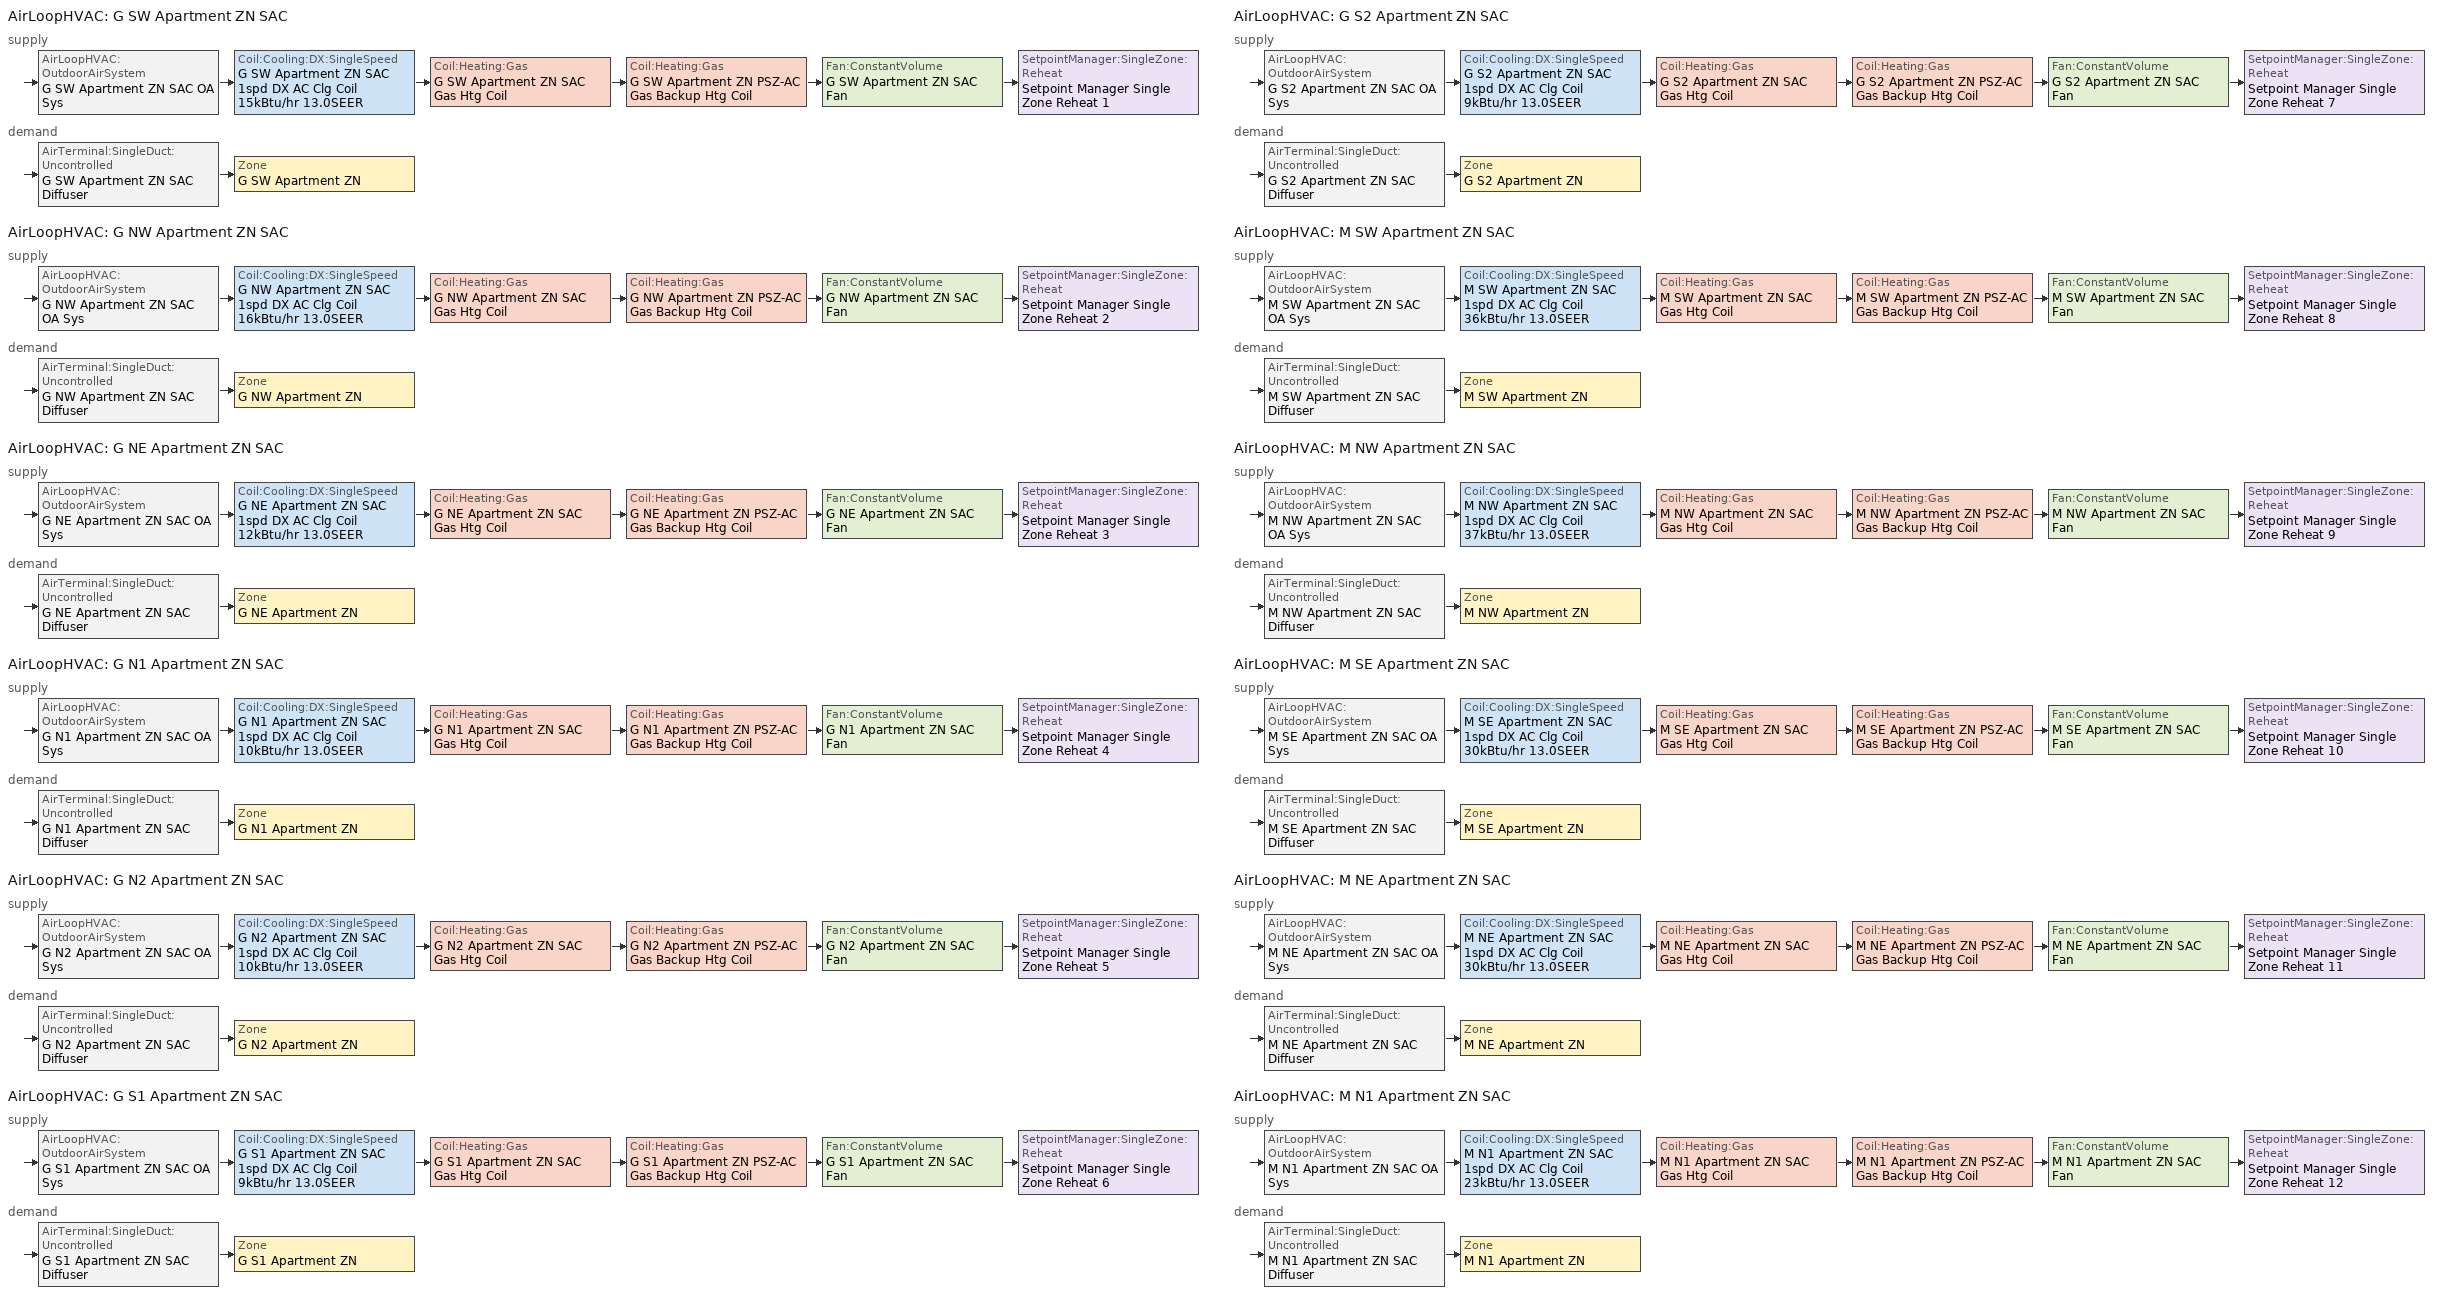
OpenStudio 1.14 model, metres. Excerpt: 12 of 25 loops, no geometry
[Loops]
AirLoopHVAC 'G SW Apartment ZN SAC'
 supply: AirLoopHVAC:OutdoorAirSystem 'G SW Apartment ZN SAC OA Sys' > Coil:Cooling:DX:SingleSpeed 'G SW Apartment ZN SAC 1spd DX AC Clg Coil 15kBtu/hr 13.0SEER' > Coil:Heating:Gas 'G SW Apartment ZN SAC Gas Htg Coil' > Coil:Heating:Gas 'G SW Apartment ZN PSZ-AC Gas Backup Htg Coil' > Fan:ConstantVolume 'G SW Apartment ZN SAC Fan' > SetpointManager:SingleZone:Reheat 'Setpoint Manager Single Zone Reheat 1'
 demand: AirTerminal:SingleDuct:Uncontrolled 'G SW Apartment ZN SAC Diffuser' > Zone 'G SW Apartment ZN'
AirLoopHVAC 'G NW Apartment ZN SAC'
 supply: AirLoopHVAC:OutdoorAirSystem 'G NW Apartment ZN SAC OA Sys' > Coil:Cooling:DX:SingleSpeed 'G NW Apartment ZN SAC 1spd DX AC Clg Coil 16kBtu/hr 13.0SEER' > Coil:Heating:Gas 'G NW Apartment ZN SAC Gas Htg Coil' > Coil:Heating:Gas 'G NW Apartment ZN PSZ-AC Gas Backup Htg Coil' > Fan:ConstantVolume 'G NW Apartment ZN SAC Fan' > SetpointManager:SingleZone:Reheat 'Setpoint Manager Single Zone Reheat 2'
 demand: AirTerminal:SingleDuct:Uncontrolled 'G NW Apartment ZN SAC Diffuser' > Zone 'G NW Apartment ZN'
AirLoopHVAC 'G NE Apartment ZN SAC'
 supply: AirLoopHVAC:OutdoorAirSystem 'G NE Apartment ZN SAC OA Sys' > Coil:Cooling:DX:SingleSpeed 'G NE Apartment ZN SAC 1spd DX AC Clg Coil 12kBtu/hr 13.0SEER' > Coil:Heating:Gas 'G NE Apartment ZN SAC Gas Htg Coil' > Coil:Heating:Gas 'G NE Apartment ZN PSZ-AC Gas Backup Htg Coil' > Fan:ConstantVolume 'G NE Apartment ZN SAC Fan' > SetpointManager:SingleZone:Reheat 'Setpoint Manager Single Zone Reheat 3'
 demand: AirTerminal:SingleDuct:Uncontrolled 'G NE Apartment ZN SAC Diffuser' > Zone 'G NE Apartment ZN'
AirLoopHVAC 'G N1 Apartment ZN SAC'
 supply: AirLoopHVAC:OutdoorAirSystem 'G N1 Apartment ZN SAC OA Sys' > Coil:Cooling:DX:SingleSpeed 'G N1 Apartment ZN SAC 1spd DX AC Clg Coil 10kBtu/hr 13.0SEER' > Coil:Heating:Gas 'G N1 Apartment ZN SAC Gas Htg Coil' > Coil:Heating:Gas 'G N1 Apartment ZN PSZ-AC Gas Backup Htg Coil' > Fan:ConstantVolume 'G N1 Apartment ZN SAC Fan' > SetpointManager:SingleZone:Reheat 'Setpoint Manager Single Zone Reheat 4'
 demand: AirTerminal:SingleDuct:Uncontrolled 'G N1 Apartment ZN SAC Diffuser' > Zone 'G N1 Apartment ZN'
AirLoopHVAC 'G N2 Apartment ZN SAC'
 supply: AirLoopHVAC:OutdoorAirSystem 'G N2 Apartment ZN SAC OA Sys' > Coil:Cooling:DX:SingleSpeed 'G N2 Apartment ZN SAC 1spd DX AC Clg Coil 10kBtu/hr 13.0SEER' > Coil:Heating:Gas 'G N2 Apartment ZN SAC Gas Htg Coil' > Coil:Heating:Gas 'G N2 Apartment ZN PSZ-AC Gas Backup Htg Coil' > Fan:ConstantVolume 'G N2 Apartment ZN SAC Fan' > SetpointManager:SingleZone:Reheat 'Setpoint Manager Single Zone Reheat 5'
 demand: AirTerminal:SingleDuct:Uncontrolled 'G N2 Apartment ZN SAC Diffuser' > Zone 'G N2 Apartment ZN'
AirLoopHVAC 'G S1 Apartment ZN SAC'
 supply: AirLoopHVAC:OutdoorAirSystem 'G S1 Apartment ZN SAC OA Sys' > Coil:Cooling:DX:SingleSpeed 'G S1 Apartment ZN SAC 1spd DX AC Clg Coil 9kBtu/hr 13.0SEER' > Coil:Heating:Gas 'G S1 Apartment ZN SAC Gas Htg Coil' > Coil:Heating:Gas 'G S1 Apartment ZN PSZ-AC Gas Backup Htg Coil' > Fan:ConstantVolume 'G S1 Apartment ZN SAC Fan' > SetpointManager:SingleZone:Reheat 'Setpoint Manager Single Zone Reheat 6'
 demand: AirTerminal:SingleDuct:Uncontrolled 'G S1 Apartment ZN SAC Diffuser' > Zone 'G S1 Apartment ZN'
AirLoopHVAC 'G S2 Apartment ZN SAC'
 supply: AirLoopHVAC:OutdoorAirSystem 'G S2 Apartment ZN SAC OA Sys' > Coil:Cooling:DX:SingleSpeed 'G S2 Apartment ZN SAC 1spd DX AC Clg Coil 9kBtu/hr 13.0SEER' > Coil:Heating:Gas 'G S2 Apartment ZN SAC Gas Htg Coil' > Coil:Heating:Gas 'G S2 Apartment ZN PSZ-AC Gas Backup Htg Coil' > Fan:ConstantVolume 'G S2 Apartment ZN SAC Fan' > SetpointManager:SingleZone:Reheat 'Setpoint Manager Single Zone Reheat 7'
 demand: AirTerminal:SingleDuct:Uncontrolled 'G S2 Apartment ZN SAC Diffuser' > Zone 'G S2 Apartment ZN'
AirLoopHVAC 'M SW Apartment ZN SAC'
 supply: AirLoopHVAC:OutdoorAirSystem 'M SW Apartment ZN SAC OA Sys' > Coil:Cooling:DX:SingleSpeed 'M SW Apartment ZN SAC 1spd DX AC Clg Coil 36kBtu/hr 13.0SEER' > Coil:Heating:Gas 'M SW Apartment ZN SAC Gas Htg Coil' > Coil:Heating:Gas 'M SW Apartment ZN PSZ-AC Gas Backup Htg Coil' > Fan:ConstantVolume 'M SW Apartment ZN SAC Fan' > SetpointManager:SingleZone:Reheat 'Setpoint Manager Single Zone Reheat 8'
 demand: AirTerminal:SingleDuct:Uncontrolled 'M SW Apartment ZN SAC Diffuser' > Zone 'M SW Apartment ZN'
AirLoopHVAC 'M NW Apartment ZN SAC'
 supply: AirLoopHVAC:OutdoorAirSystem 'M NW Apartment ZN SAC OA Sys' > Coil:Cooling:DX:SingleSpeed 'M NW Apartment ZN SAC 1spd DX AC Clg Coil 37kBtu/hr 13.0SEER' > Coil:Heating:Gas 'M NW Apartment ZN SAC Gas Htg Coil' > Coil:Heating:Gas 'M NW Apartment ZN PSZ-AC Gas Backup Htg Coil' > Fan:ConstantVolume 'M NW Apartment ZN SAC Fan' > SetpointManager:SingleZone:Reheat 'Setpoint Manager Single Zone Reheat 9'
 demand: AirTerminal:SingleDuct:Uncontrolled 'M NW Apartment ZN SAC Diffuser' > Zone 'M NW Apartment ZN'
AirLoopHVAC 'M SE Apartment ZN SAC'
 supply: AirLoopHVAC:OutdoorAirSystem 'M SE Apartment ZN SAC OA Sys' > Coil:Cooling:DX:SingleSpeed 'M SE Apartment ZN SAC 1spd DX AC Clg Coil 30kBtu/hr 13.0SEER' > Coil:Heating:Gas 'M SE Apartment ZN SAC Gas Htg Coil' > Coil:Heating:Gas 'M SE Apartment ZN PSZ-AC Gas Backup Htg Coil' > Fan:ConstantVolume 'M SE Apartment ZN SAC Fan' > SetpointManager:SingleZone:Reheat 'Setpoint Manager Single Zone Reheat 10'
 demand: AirTerminal:SingleDuct:Uncontrolled 'M SE Apartment ZN SAC Diffuser' > Zone 'M SE Apartment ZN'
AirLoopHVAC 'M NE Apartment ZN SAC'
 supply: AirLoopHVAC:OutdoorAirSystem 'M NE Apartment ZN SAC OA Sys' > Coil:Cooling:DX:SingleSpeed 'M NE Apartment ZN SAC 1spd DX AC Clg Coil 30kBtu/hr 13.0SEER' > Coil:Heating:Gas 'M NE Apartment ZN SAC Gas Htg Coil' > Coil:Heating:Gas 'M NE Apartment ZN PSZ-AC Gas Backup Htg Coil' > Fan:ConstantVolume 'M NE Apartment ZN SAC Fan' > SetpointManager:SingleZone:Reheat 'Setpoint Manager Single Zone Reheat 11'
 demand: AirTerminal:SingleDuct:Uncontrolled 'M NE Apartment ZN SAC Diffuser' > Zone 'M NE Apartment ZN'
AirLoopHVAC 'M N1 Apartment ZN SAC'
 supply: AirLoopHVAC:OutdoorAirSystem 'M N1 Apartment ZN SAC OA Sys' > Coil:Cooling:DX:SingleSpeed 'M N1 Apartment ZN SAC 1spd DX AC Clg Coil 23kBtu/hr 13.0SEER' > Coil:Heating:Gas 'M N1 Apartment ZN SAC Gas Htg Coil' > Coil:Heating:Gas 'M N1 Apartment ZN PSZ-AC Gas Backup Htg Coil' > Fan:ConstantVolume 'M N1 Apartment ZN SAC Fan' > SetpointManager:SingleZone:Reheat 'Setpoint Manager Single Zone Reheat 12'
 demand: AirTerminal:SingleDuct:Uncontrolled 'M N1 Apartment ZN SAC Diffuser' > Zone 'M N1 Apartment ZN'
[Sizing:Zone] Zone Cooling Design Supply Air Temperature Input Method=SupplyAirTemperature; Zone Cooling Design Supply Air Temperature {C}=14; Zone Cooling Design Supply Air Temperature Difference {deltaC}=11.11; Zone Heating Design Supply Air Temperature Input Method=SupplyAirTemperature; Zone Heating Design Supply Air Temperature {C}=50; Zone Heating Design Supply Air Temperature Difference {deltaC}=11.11; Zone Cooling Design Supply Air Humidity Ratio {kg-H2O/kg-air}=0.008; Zone Heating Design Supply Air Humidity Ratio {kg-H2O/kg-air}=0.008; Cooling Design Air Flow Method=DesignDay; Heating Design Air Flow Method=DesignDay; Account for Dedicated Outdoor Air System=No; Dedicated Outdoor Air System Control Strategy=NeutralSupplyAir; Dedicated Outdoor Air Low Setpoint Temperature for Design {C}=autosize; Dedicated Outdoor Air High Setpoint Temperature for Design {C}=autosize
M NE Apartment ZN; G NW Apartment ZN; G S1 Apartment ZN; G N2 Apartment ZN; M SE Apartment ZN; G N1 Apartment ZN; G NE Apartment ZN; G S2 Apartment ZN; M SW Apartment ZN; M N1 Apartment ZN; M NW Apartment ZN; G SW Apartment ZN
[Zone equipment]
M NE Apartment ZN: M NE Apartment ZN SAC Diffuser
G NW Apartment ZN: G NW Apartment ZN SAC Diffuser
G S1 Apartment ZN: G S1 Apartment ZN SAC Diffuser
G N2 Apartment ZN: G N2 Apartment ZN SAC Diffuser
M SE Apartment ZN: M SE Apartment ZN SAC Diffuser
G N1 Apartment ZN: G N1 Apartment ZN SAC Diffuser
G NE Apartment ZN: G NE Apartment ZN SAC Diffuser
G S2 Apartment ZN: G S2 Apartment ZN SAC Diffuser
M SW Apartment ZN: M SW Apartment ZN SAC Diffuser
M N1 Apartment ZN: M N1 Apartment ZN SAC Diffuser
M NW Apartment ZN: M NW Apartment ZN SAC Diffuser
G SW Apartment ZN: G SW Apartment ZN SAC Diffuser
[AirLoopHVAC] Design Supply Air Flow Rate {m3/s}=AutoSize
Name | Availability Schedule | Availability Manager
G SW Apartment ZN SAC; G NW Apartment ZN SAC; G NE Apartment ZN SAC; G N1 Apartment ZN SAC; G N2 Apartment ZN SAC; G S1 Apartment ZN SAC; G S2 Apartment ZN SAC; M SW Apartment ZN SAC; M SE Apartment ZN SAC; M NE Apartment ZN SAC; M N1 Apartment ZN SAC | Always On Discrete
M NW Apartment ZN SAC | ApartmentMidRise All On | Availability Manager Night Cycle 1
[Sizing:System] Type of Load to Size On=Sensible; Design Outdoor Air Flow Rate {m3/s}=Autosize; Minimum System Air Flow Ratio=1; Preheat Design Temperature {C}=7; Preheat Design Humidity Ratio {kg-H2O/kg-Air}=0.008; Precool Design Temperature {C}=11; Precool Design Humidity Ratio {kg-H2O/kg-Air}=0.008; Central Cooling Design Supply Air Temperature {C}=12; Central Heating Design Supply Air Temperature {C}=50; Sizing Option=NonCoincident; 100% Outdoor Air in Cooling=No; 100% Outdoor Air in Heating=No; Central Cooling Design Supply Air Humidity Ratio {kg-H2O/kg-Air}=0.008; Central Heating Design Supply Air Humidity Ratio {kg-H2O/kg-Air}=0.008; Cooling Design Air Flow Method=DesignDay; Cooling Design Air Flow Rate {m3/s}=0; Heating Design Air Flow Method=DesignDay; Heating Design Air Flow Rate {m3/s}=0; System Outdoor Air Method=ZoneSum; Zone Maximum Outdoor Air Fraction=1; Cooling Supply Air Flow Rate Per Floor Area {m3/s-m2}=0.00996765; Cooling Fraction of Autosized Cooling Supply Air Flow Rate=1; Cooling Supply Air Flow Rate Per Unit Cooling Capacity {m3/s-W}=3.94755e-05; Heating Supply Air Flow Rate Per Floor Area {m3/s-m2}=0.00996765; Heating Fraction of Autosized Heating Supply Air Flow Rate=1; Heating Fraction of Autosized Cooling Supply Air Flow Rate=1; Heating Supply Air Flow Rate Per Unit Heating Capacity {m3/s-W}=3.15882e-05; Cooling Design Capacity Method=CoolingDesignCapacity; Cooling Design Capacity {W}=autosize; Cooling Design Capacity Per Floor Area {W/m2}=234.7; Fraction of Autosized Cooling Design Capacity=1; Heating Design Capacity Method=HeatingDesignCapacity; Heating Design Capacity {W}=autosize; Heating Design Capacity Per Floor Area {W/m2}=157; Fraction of Autosized Heating Design Capacity=1; Central Cooling Capacity Control Method=OnOff
G SW Apartment ZN SAC; G NW Apartment ZN SAC; G NE Apartment ZN SAC; G N1 Apartment ZN SAC; G N2 Apartment ZN SAC; G S1 Apartment ZN SAC; G S2 Apartment ZN SAC; M SW Apartment ZN SAC; M NW Apartment ZN SAC; M SE Apartment ZN SAC; M NE Apartment ZN SAC; M N1 Apartment ZN SAC
[SetpointManager:SingleZone:Reheat] Minimum Supply Air Temperature {C}=13; Maximum Supply Air Temperature {C}=45
Name | Control Zone
Setpoint Manager Single Zone Reheat 1 | G SW Apartment ZN
Setpoint Manager Single Zone Reheat 2 | G NW Apartment ZN
Setpoint Manager Single Zone Reheat 3 | G NE Apartment ZN
Setpoint Manager Single Zone Reheat 4 | G N1 Apartment ZN
Setpoint Manager Single Zone Reheat 5 | G N2 Apartment ZN
Setpoint Manager Single Zone Reheat 6 | G S1 Apartment ZN
Setpoint Manager Single Zone Reheat 7 | G S2 Apartment ZN
Setpoint Manager Single Zone Reheat 8 | M SW Apartment ZN
Setpoint Manager Single Zone Reheat 9 | M NW Apartment ZN
Setpoint Manager Single Zone Reheat 10 | M SE Apartment ZN
Setpoint Manager Single Zone Reheat 11 | M NE Apartment ZN
Setpoint Manager Single Zone Reheat 12 | M N1 Apartment ZN
[Fan:ConstantVolume] Availability Schedule=Always On Discrete; Fan Efficiency=0.55575; Pressure Rise {Pa}=622.722; Maximum Flow Rate {m3/s}=AutoSize; Motor Efficiency=0.855
G SW Apartment ZN SAC Fan; G NW Apartment ZN SAC Fan; G NE Apartment ZN SAC Fan; G N1 Apartment ZN SAC Fan; G N2 Apartment ZN SAC Fan; G S1 Apartment ZN SAC Fan; G S2 Apartment ZN SAC Fan; M SW Apartment ZN SAC Fan; M NW Apartment ZN SAC Fan; M SE Apartment ZN SAC Fan; M NE Apartment ZN SAC Fan; M N1 Apartment ZN SAC Fan
[Coil:Heating:Gas] Availability Schedule=Always On Discrete; Gas Burner Efficiency=0.8; Nominal Capacity {W}=AutoSize; Parasitic Electric Load {W}=0; Parasitic Gas Load {W}=0
Name | Part Load Fraction Correlation Curve
G SW Apartment ZN SAC Gas Htg Coil | Curve Cubic 1
G SW Apartment ZN PSZ-AC Gas Backup Htg Coil; G NW Apartment ZN PSZ-AC Gas Backup Htg Coil; G NE Apartment ZN PSZ-AC Gas Backup Htg Coil; G N1 Apartment ZN PSZ-AC Gas Backup Htg Coil; G N2 Apartment ZN PSZ-AC Gas Backup Htg Coil; G S1 Apartment ZN PSZ-AC Gas Backup Htg Coil; G S2 Apartment ZN PSZ-AC Gas Backup Htg Coil; M SW Apartment ZN PSZ-AC Gas Backup Htg Coil; M NW Apartment ZN PSZ-AC Gas Backup Htg Coil; M SE Apartment ZN PSZ-AC Gas Backup Htg Coil; M NE Apartment ZN PSZ-AC Gas Backup Htg Coil; M N1 Apartment ZN PSZ-AC Gas Backup Htg Coil
G NW Apartment ZN SAC Gas Htg Coil | Curve Cubic 2
G NE Apartment ZN SAC Gas Htg Coil | Curve Cubic 3
G N1 Apartment ZN SAC Gas Htg Coil | Curve Cubic 4
G N2 Apartment ZN SAC Gas Htg Coil | Curve Cubic 5
G S1 Apartment ZN SAC Gas Htg Coil | Curve Cubic 6
G S2 Apartment ZN SAC Gas Htg Coil | Curve Cubic 7
M SW Apartment ZN SAC Gas Htg Coil | Curve Cubic 8
M NW Apartment ZN SAC Gas Htg Coil | Curve Cubic 9
M SE Apartment ZN SAC Gas Htg Coil | Curve Cubic 10
M NE Apartment ZN SAC Gas Htg Coil | Curve Cubic 11
M N1 Apartment ZN SAC Gas Htg Coil | Curve Cubic 12
[Coil:Cooling:DX:SingleSpeed] Availability Schedule=Always On Discrete; Rated Total Cooling Capacity {W}=autosize; Rated Sensible Heat Ratio=autosize; Rated COP {W/W}=3.6504; Rated Air Flow Rate {m3/s}=autosize; Rated Evaporator Fan Power Per Volume Flow Rate {W/(m3/s)}=773.3; Condenser Type=AirCooled; Evaporative Condenser Effectiveness=0; Evaporative Condenser Air Flow Rate {m3/s}=Autosize; Evaporative Condenser Pump Rated Power Consumption {W}=Autosize; Crankcase Heater Capacity {W}=0; Maximum Outdoor Dry-Bulb Temperature for Crankcase Heater Operation {C}=0; Basin Heater Capacity {W/K}=0; Basin Heater Setpoint Temperature {C}=10
Name | Total Cooling Capacity Function of Temperature Curve | Total Cooling Capacity Function of Flow Fraction Curve | Energy Input Ratio Function of Temperature Curve | Energy Input Ratio Function of Flow Fraction Curve | Part Load Fraction Correlation Curve
G SW Apartment ZN SAC 1spd DX AC Clg Coil 15kBtu/hr 13.0SEER | PSZ-Fine Storage DX Coil Cap-FT 6 | DX Coil Cap-FF 6 | PSZ-AC DX Coil EIR-FT 6 | Split DX Coil EIR-FF 6 | HPACCOOLPLFFPLR 6
G NW Apartment ZN SAC 1spd DX AC Clg Coil 16kBtu/hr 13.0SEER | PSZ-Fine Storage DX Coil Cap-FT 3 | DX Coil Cap-FF 3 | PSZ-AC DX Coil EIR-FT 3 | Split DX Coil EIR-FF 3 | HPACCOOLPLFFPLR 3
G NE Apartment ZN SAC 1spd DX AC Clg Coil 12kBtu/hr 13.0SEER | PSZ-Fine Storage DX Coil Cap-FT 2 | DX Coil Cap-FF 2 | PSZ-AC DX Coil EIR-FT 2 | Split DX Coil EIR-FF 2 | HPACCOOLPLFFPLR 2
G N1 Apartment ZN SAC 1spd DX AC Clg Coil 10kBtu/hr 13.0SEER | PSZ-Fine Storage DX Coil Cap-FT | DX Coil Cap-FF | PSZ-AC DX Coil EIR-FT | Split DX Coil EIR-FF | HPACCOOLPLFFPLR
G N2 Apartment ZN SAC 1spd DX AC Clg Coil 10kBtu/hr 13.0SEER | PSZ-Fine Storage DX Coil Cap-FT 1 | DX Coil Cap-FF 1 | PSZ-AC DX Coil EIR-FT 1 | Split DX Coil EIR-FF 1 | HPACCOOLPLFFPLR 1
G S1 Apartment ZN SAC 1spd DX AC Clg Coil 9kBtu/hr 13.0SEER | PSZ-Fine Storage DX Coil Cap-FT 4 | DX Coil Cap-FF 4 | PSZ-AC DX Coil EIR-FT 4 | Split DX Coil EIR-FF 4 | HPACCOOLPLFFPLR 4
G S2 Apartment ZN SAC 1spd DX AC Clg Coil 9kBtu/hr 13.0SEER | PSZ-Fine Storage DX Coil Cap-FT 5 | DX Coil Cap-FF 5 | PSZ-AC DX Coil EIR-FT 5 | Split DX Coil EIR-FF 5 | HPACCOOLPLFFPLR 5
M SW Apartment ZN SAC 1spd DX AC Clg Coil 36kBtu/hr 13.0SEER | PSZ-Fine Storage DX Coil Cap-FT 14 | DX Coil Cap-FF 14 | PSZ-AC DX Coil EIR-FT 14 | Split DX Coil EIR-FF 14 | HPACCOOLPLFFPLR 14
M NW Apartment ZN SAC 1spd DX AC Clg Coil 37kBtu/hr 13.0SEER | PSZ-Fine Storage DX Coil Cap-FT 10 | DX Coil Cap-FF 10 | PSZ-AC DX Coil EIR-FT 10 | Split DX Coil EIR-FF 10 | HPACCOOLPLFFPLR 10
M SE Apartment ZN SAC 1spd DX AC Clg Coil 30kBtu/hr 13.0SEER | PSZ-Fine Storage DX Coil Cap-FT 13 | DX Coil Cap-FF 13 | PSZ-AC DX Coil EIR-FT 13 | Split DX Coil EIR-FF 13 | HPACCOOLPLFFPLR 13
M NE Apartment ZN SAC 1spd DX AC Clg Coil 30kBtu/hr 13.0SEER | PSZ-Fine Storage DX Coil Cap-FT 9 | DX Coil Cap-FF 9 | PSZ-AC DX Coil EIR-FT 9 | Split DX Coil EIR-FF 9 | HPACCOOLPLFFPLR 9
M N1 Apartment ZN SAC 1spd DX AC Clg Coil 23kBtu/hr 13.0SEER | PSZ-Fine Storage DX Coil Cap-FT 7 | DX Coil Cap-FF 7 | PSZ-AC DX Coil EIR-FT 7 | Split DX Coil EIR-FF 7 | HPACCOOLPLFFPLR 7
[Controller:OutdoorAir] Minimum Outdoor Air Flow Rate {m3/s}=Autosize; Maximum Outdoor Air Flow Rate {m3/s}=Autosize; Economizer Control Type=NoEconomizer; Economizer Control Action Type=ModulateFlow; Economizer Maximum Limit Dry-Bulb Temperature {C}=28; Economizer Maximum Limit Enthalpy {J/kg}=64000; Economizer Minimum Limit Dry-Bulb Temperature {C}=-100; Lockout Type=NoLockout; Minimum Limit Type=FixedMinimum; Minimum Outdoor Air Schedule=Always On Discrete; Maximum Fraction of Outdoor Air Schedule=HotelSmall SAC_Econ_MaxOAFrac_Sch; High Humidity Control=No; Heat Recovery Bypass Control Type=BypassWhenWithinEconomizerLimits
Name | Controller Mechanical Ventilation
G SW Apartment ZN SAC OA Sys Controller | Controller Mechanical Ventilation 1
G NW Apartment ZN SAC OA Sys Controller | Controller Mechanical Ventilation 2
G NE Apartment ZN SAC OA Sys Controller | Controller Mechanical Ventilation 3
G N1 Apartment ZN SAC OA Sys Controller | Controller Mechanical Ventilation 4
G N2 Apartment ZN SAC OA Sys Controller | Controller Mechanical Ventilation 5
G S1 Apartment ZN SAC OA Sys Controller | Controller Mechanical Ventilation 6
G S2 Apartment ZN SAC OA Sys Controller | Controller Mechanical Ventilation 7
M SW Apartment ZN SAC OA Sys Controller | Controller Mechanical Ventilation 8
M NW Apartment ZN SAC OA Sys Controller | Controller Mechanical Ventilation 9
M SE Apartment ZN SAC OA Sys Controller | Controller Mechanical Ventilation 10
M NE Apartment ZN SAC OA Sys Controller | Controller Mechanical Ventilation 11
M N1 Apartment ZN SAC OA Sys Controller | Controller Mechanical Ventilation 12
[Controller:MechanicalVentilation] Availability Schedule=Always On Discrete; System Outdoor Air Method=ZoneSum
Controller Mechanical Ventilation 1; Controller Mechanical Ventilation 2; Controller Mechanical Ventilation 3; Controller Mechanical Ventilation 4; Controller Mechanical Ventilation 5; Controller Mechanical Ventilation 6; Controller Mechanical Ventilation 7; Controller Mechanical Ventilation 8; Controller Mechanical Ventilation 9; Controller Mechanical Ventilation 10; Controller Mechanical Ventilation 11; Controller Mechanical Ventilation 12
[AirLoopHVAC:OutdoorAirSystem]
Name | Controller
G SW Apartment ZN SAC OA Sys | G SW Apartment ZN SAC OA Sys Controller
G NW Apartment ZN SAC OA Sys | G NW Apartment ZN SAC OA Sys Controller
G NE Apartment ZN SAC OA Sys | G NE Apartment ZN SAC OA Sys Controller
G N1 Apartment ZN SAC OA Sys | G N1 Apartment ZN SAC OA Sys Controller
G N2 Apartment ZN SAC OA Sys | G N2 Apartment ZN SAC OA Sys Controller
G S1 Apartment ZN SAC OA Sys | G S1 Apartment ZN SAC OA Sys Controller
G S2 Apartment ZN SAC OA Sys | G S2 Apartment ZN SAC OA Sys Controller
M SW Apartment ZN SAC OA Sys | M SW Apartment ZN SAC OA Sys Controller
M NW Apartment ZN SAC OA Sys | M NW Apartment ZN SAC OA Sys Controller
M SE Apartment ZN SAC OA Sys | M SE Apartment ZN SAC OA Sys Controller
M NE Apartment ZN SAC OA Sys | M NE Apartment ZN SAC OA Sys Controller
M N1 Apartment ZN SAC OA Sys | M N1 Apartment ZN SAC OA Sys Controller
[AirTerminal:SingleDuct:Uncontrolled] Availability Schedule=Always On Discrete; Maximum Air Flow Rate {m3/s}=AutoSize
G SW Apartment ZN SAC Diffuser; G NW Apartment ZN SAC Diffuser; G NE Apartment ZN SAC Diffuser; G N1 Apartment ZN SAC Diffuser; G N2 Apartment ZN SAC Diffuser; G S1 Apartment ZN SAC Diffuser; G S2 Apartment ZN SAC Diffuser; M SW Apartment ZN SAC Diffuser; M NW Apartment ZN SAC Diffuser; M SE Apartment ZN SAC Diffuser; M NE Apartment ZN SAC Diffuser; M N1 Apartment ZN SAC Diffuser
[AvailabilityManager:NightCycle]
Availability Manager Night Cycle 1: Control Type=CycleOnAny; Thermostat Tolerance {deltaC}=1; Cycling Run Time {s}=3600
[Schedule:Ruleset]
Name | Default Day Schedule | Summer Design Day Schedule | Winter Design Day Schedule
ApartmentMidRise All On | ApartmentMidRise All On Default | ApartmentMidRise All On Summer Design Day | ApartmentMidRise All On Winter Design Day
HotelSmall SAC_Econ_MaxOAFrac_Sch | HotelSmall SAC_Econ_MaxOAFrac_Sch Default | HotelSmall SAC_Econ_MaxOAFrac_Sch Summer Design Day | HotelSmall SAC_Econ_MaxOAFrac_Sch Winter Design Day
[Schedule:Day]
ApartmentMidRise All On Default; ApartmentMidRise All On Winter Design Day; ApartmentMidRise All On Summer Design Day: 24, 0, 1
HotelSmall SAC_Econ_MaxOAFrac_Sch Default; HotelSmall SAC_Econ_MaxOAFrac_Sch Winter Design Day; HotelSmall SAC_Econ_MaxOAFrac_Sch Summer Design Day: 24, 0, 0.7
[Schedule:Constant]
Always On Discrete: Value=1
[Curve:Cubic] Coefficient1 Constant=0.8; Coefficient2 x=0.2; Coefficient3 x**2=0; Coefficient4 x**3=0; Minimum Value of x=0; Maximum Value of x=1
Curve Cubic 1; Curve Cubic 2; Curve Cubic 3; Curve Cubic 4; Curve Cubic 5; Curve Cubic 6; Curve Cubic 7; Curve Cubic 8; Curve Cubic 9; Curve Cubic 10; Curve Cubic 11; Curve Cubic 12
[Curve:Biquadratic] Minimum Value of x=12.77778; Maximum Value of x=23.88889; Minimum Value of y=23.88889; Maximum Value of y=46.11111
Name | Coefficient1 Constant | Coefficient2 x | Coefficient3 x**2 | Coefficient4 y | Coefficient5 y**2 | Coefficient6 x*y
PSZ-Fine Storage DX Coil Cap-FT; PSZ-Fine Storage DX Coil Cap-FT 1; PSZ-Fine Storage DX Coil Cap-FT 2; PSZ-Fine Storage DX Coil Cap-FT 3; PSZ-Fine Storage DX Coil Cap-FT 4; PSZ-Fine Storage DX Coil Cap-FT 5; PSZ-Fine Storage DX Coil Cap-FT 6; PSZ-Fine Storage DX Coil Cap-FT 7; PSZ-Fine Storage DX Coil Cap-FT 9; PSZ-Fine Storage DX Coil Cap-FT 10; PSZ-Fine Storage DX Coil Cap-FT 13; PSZ-Fine Storage DX Coil Cap-FT 14 | 0.942588 | 0.00954335 | 0.00068377 | -0.0110427 | 5.249e-06 | -9.72e-06
PSZ-AC DX Coil EIR-FT; PSZ-AC DX Coil EIR-FT 1; PSZ-AC DX Coil EIR-FT 2; PSZ-AC DX Coil EIR-FT 3; PSZ-AC DX Coil EIR-FT 4; PSZ-AC DX Coil EIR-FT 5; PSZ-AC DX Coil EIR-FT 6; PSZ-AC DX Coil EIR-FT 7; PSZ-AC DX Coil EIR-FT 9; PSZ-AC DX Coil EIR-FT 10; PSZ-AC DX Coil EIR-FT 13; PSZ-AC DX Coil EIR-FT 14 | 0.342414 | 0.034885 | -0.0006237 | 0.00497722 | 0.000437951 | -0.000728028
[Curve:Quadratic]
Name | Coefficient1 Constant | Coefficient2 x | Coefficient3 x**2 | Minimum Value of x | Maximum Value of x
DX Coil Cap-FF; DX Coil Cap-FF 1; DX Coil Cap-FF 2; DX Coil Cap-FF 3; DX Coil Cap-FF 4; DX Coil Cap-FF 5; DX Coil Cap-FF 6; DX Coil Cap-FF 7; DX Coil Cap-FF 9; DX Coil Cap-FF 10; DX Coil Cap-FF 13; DX Coil Cap-FF 14 | 0.8 | 0.2 | 0 | 0.5 | 1.5
Split DX Coil EIR-FF; Split DX Coil EIR-FF 1; Split DX Coil EIR-FF 2; Split DX Coil EIR-FF 3; Split DX Coil EIR-FF 4; Split DX Coil EIR-FF 5; Split DX Coil EIR-FF 6; Split DX Coil EIR-FF 7; Split DX Coil EIR-FF 9; Split DX Coil EIR-FF 10; Split DX Coil EIR-FF 13; Split DX Coil EIR-FF 14 | 1.1552 | -0.1808 | 0.0256 | 0.5 | 1.5
HPACCOOLPLFFPLR; HPACCOOLPLFFPLR 1; HPACCOOLPLFFPLR 2; HPACCOOLPLFFPLR 3; HPACCOOLPLFFPLR 4; HPACCOOLPLFFPLR 5; HPACCOOLPLFFPLR 6; HPACCOOLPLFFPLR 7; HPACCOOLPLFFPLR 9; HPACCOOLPLFFPLR 10; HPACCOOLPLFFPLR 13; HPACCOOLPLFFPLR 14 | 0.85 | 0.15 | 0 | 0 | 1
